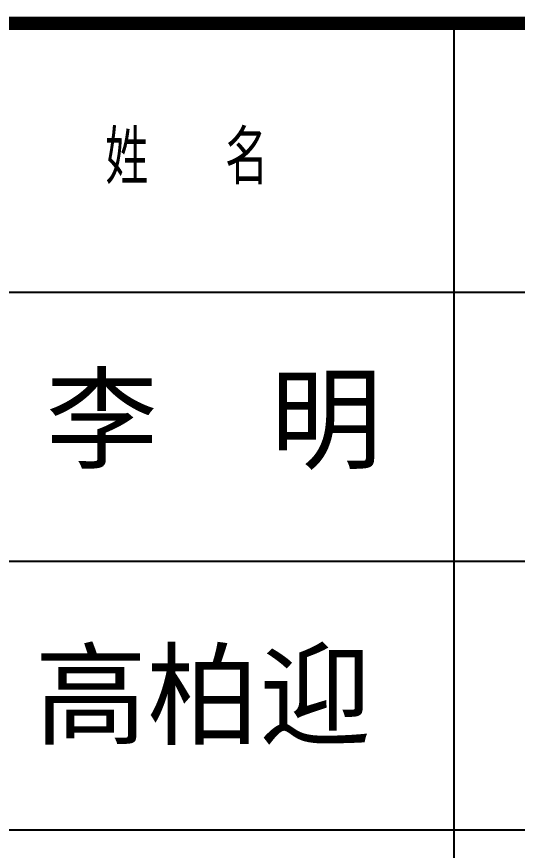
# Model space of a CAD drawing. Extents: x 33088 to 140010, y 13737 to 369010.
# Drawn here: x 117124 to 119172, y 37443 to 40855 of the extents above; entities that cross this region are included whole.
import ezdxf

# ---------------------------------------------------------------- set-up
doc = ezdxf.new("R2010")
doc.units = 0
doc.header["$LTSCALE"] = 1000
doc.header["$MEASUREMENT"] = 0
for name, color, linetype in [('PUB_TEXT', 7, 'CONTINUOUS'), ('PUB_TITLE', 4, 'CONTINUOUS'), ('签名', 255, 'CONTINUOUS')]:
    doc.layers.add(name, color=color, linetype=linetype)
doc.styles.add('-黑体', font='simhei.ttf', dxfattribs={"width": 0.8})
doc.styles.add('TQ', font='txt.shx', dxfattribs={"width": 0.8, "bigfont": 'hztxt.shx'})

msp = doc.modelspace()

# ---------------------------------------------------------------- linework, layer by layer
at = {"layer": 'PUB_TITLE', "color": 4}
for p, q in [((118913.3, 33127), (118913.3, 40827)), ((114843.4, 39727), (120893.4, 39727)), ((114843.4, 38627), (120893.4, 38627)), ((114843.4, 37527), (120893.4, 37527))]:
    msp.add_line(p, q, dxfattribs=at)
at = {"layer": 'PUB_TITLE', "color": 4, "const_width": 55}
msp.add_lwpolyline([(114843.4, 40827), (120893.4, 40827)], dxfattribs=at)

# ---------------------------------------------------------------- texts
at = {"layer": 'PUB_TEXT', "color": 2, "insert": (117486.6, 40388.7), "char_height": 220, "width": 1847.813, "attachment_point": 1, "style": 'TQ'}
msp.add_mtext('姓  名', dxfattribs=at)
at = {"layer": '签名', "linetype": 'CONTINUOUS', "style": '-黑体'}
for s, p in [('李  明', (117243.4, 39040)), ('高柏迎', (117198, 37911.6))]:
    msp.add_text(s, height=336.6, dxfattribs=at).set_placement(p)

doc.saveas('drawing.dxf')
